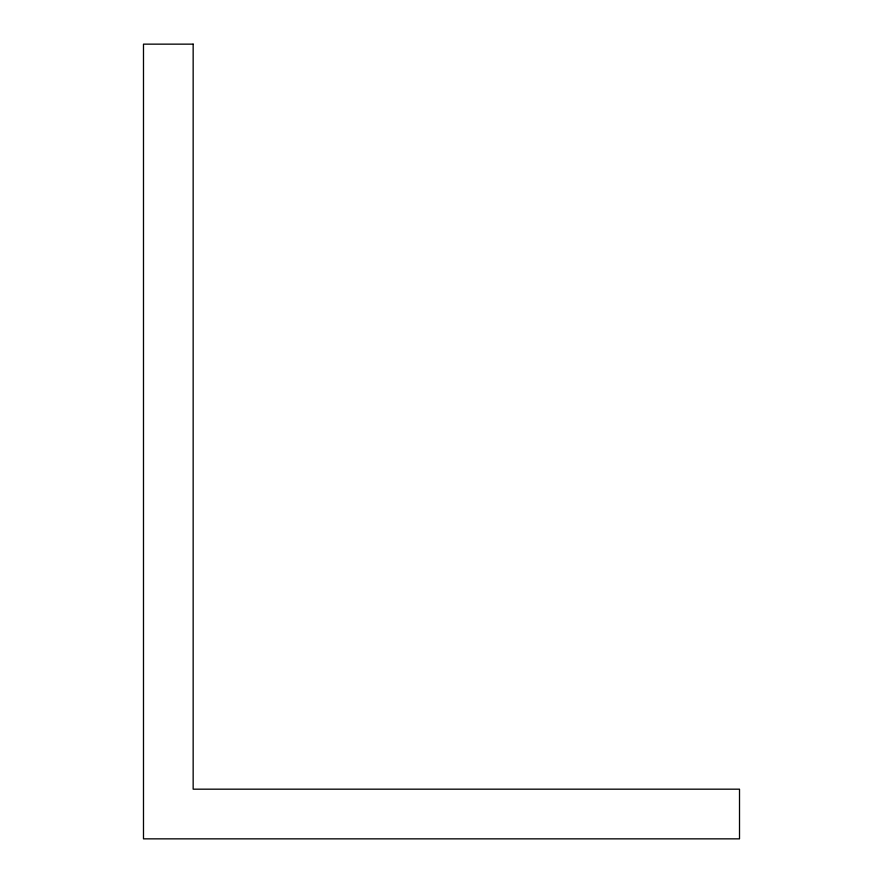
<?xml version="1.0" encoding="UTF-8"?>
<svg xmlns="http://www.w3.org/2000/svg" width="883" height="883" viewBox="0 0 883 883"><rect width="100%" height="100%" fill="white"/><g stroke="black" fill="none" stroke-linecap="round" stroke-linejoin="round"><path stroke-width="1.32" d="M193.156 44.15L143.488 44.15L143.488 838.85L739.513 838.85L739.513 789.181L193.156 789.181L193.156 44.15"/></g></svg>
